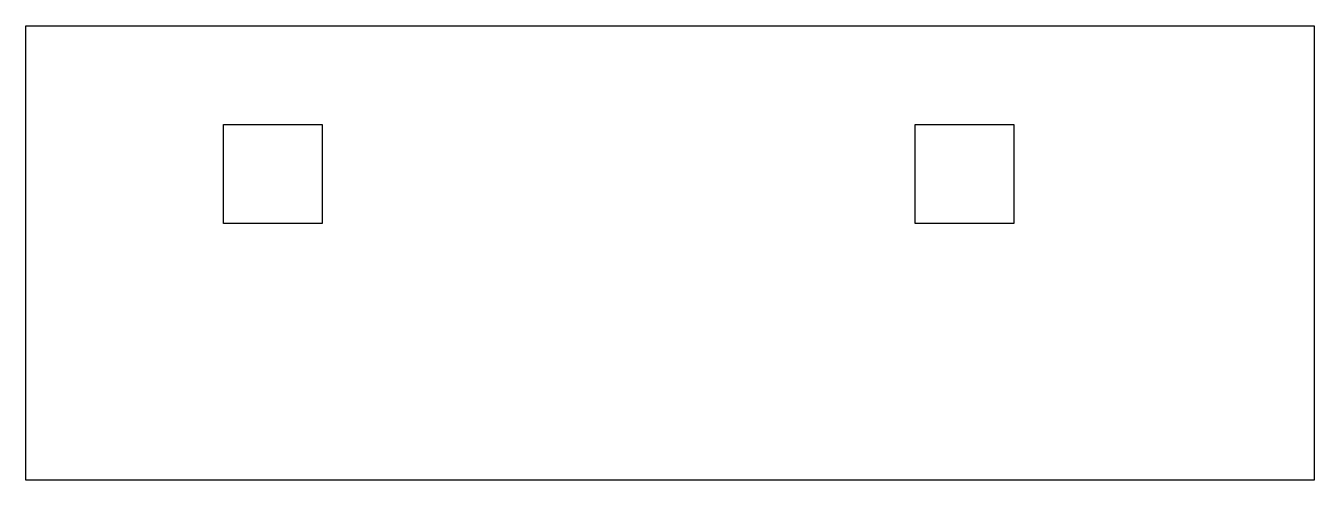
# Model space of a CAD drawing. Header units: centimetres. Extents: x 0 to 32.6, y -81.5 to 0.
# Drawn here: x 0 to 32.6, y -81.5 to -70 of the extents above; entities outside this region: 1.
import ezdxf

# ---------------------------------------------------------------- set-up
doc = ezdxf.new("R2010")
doc.units = ezdxf.units.CM
doc.header["$MEASUREMENT"] = 0
doc.layers.add('water tank transparent v2_Sketch1', color=7, linetype='Continuous')

msp = doc.modelspace()

# ---------------------------------------------------------------- linework, layer by layer
at = {"layer": 'water tank transparent v2_Sketch1'}
for p, q in [((0, -70), (32.6, -70)), ((0, -81.5), (0, -70)), ((32.6, -70), (32.6, -81.5)), ((5, -72.5), (7.5, -72.5)), ((5, -75), (5, -72.5)), ((7.5, -72.5), (7.5, -75)), ((22.5, -72.5), (25, -72.5)), ((22.5, -75), (22.5, -72.5)), ((25, -72.5), (25, -75)), ((7.5, -75), (5, -75)), ((25, -75), (22.5, -75)), ((32.6, -81.5), (0, -81.5))]:
    msp.add_line(p, q, dxfattribs=at)
msp.add_point((0, 0), dxfattribs=at)

doc.saveas('drawing.dxf')
